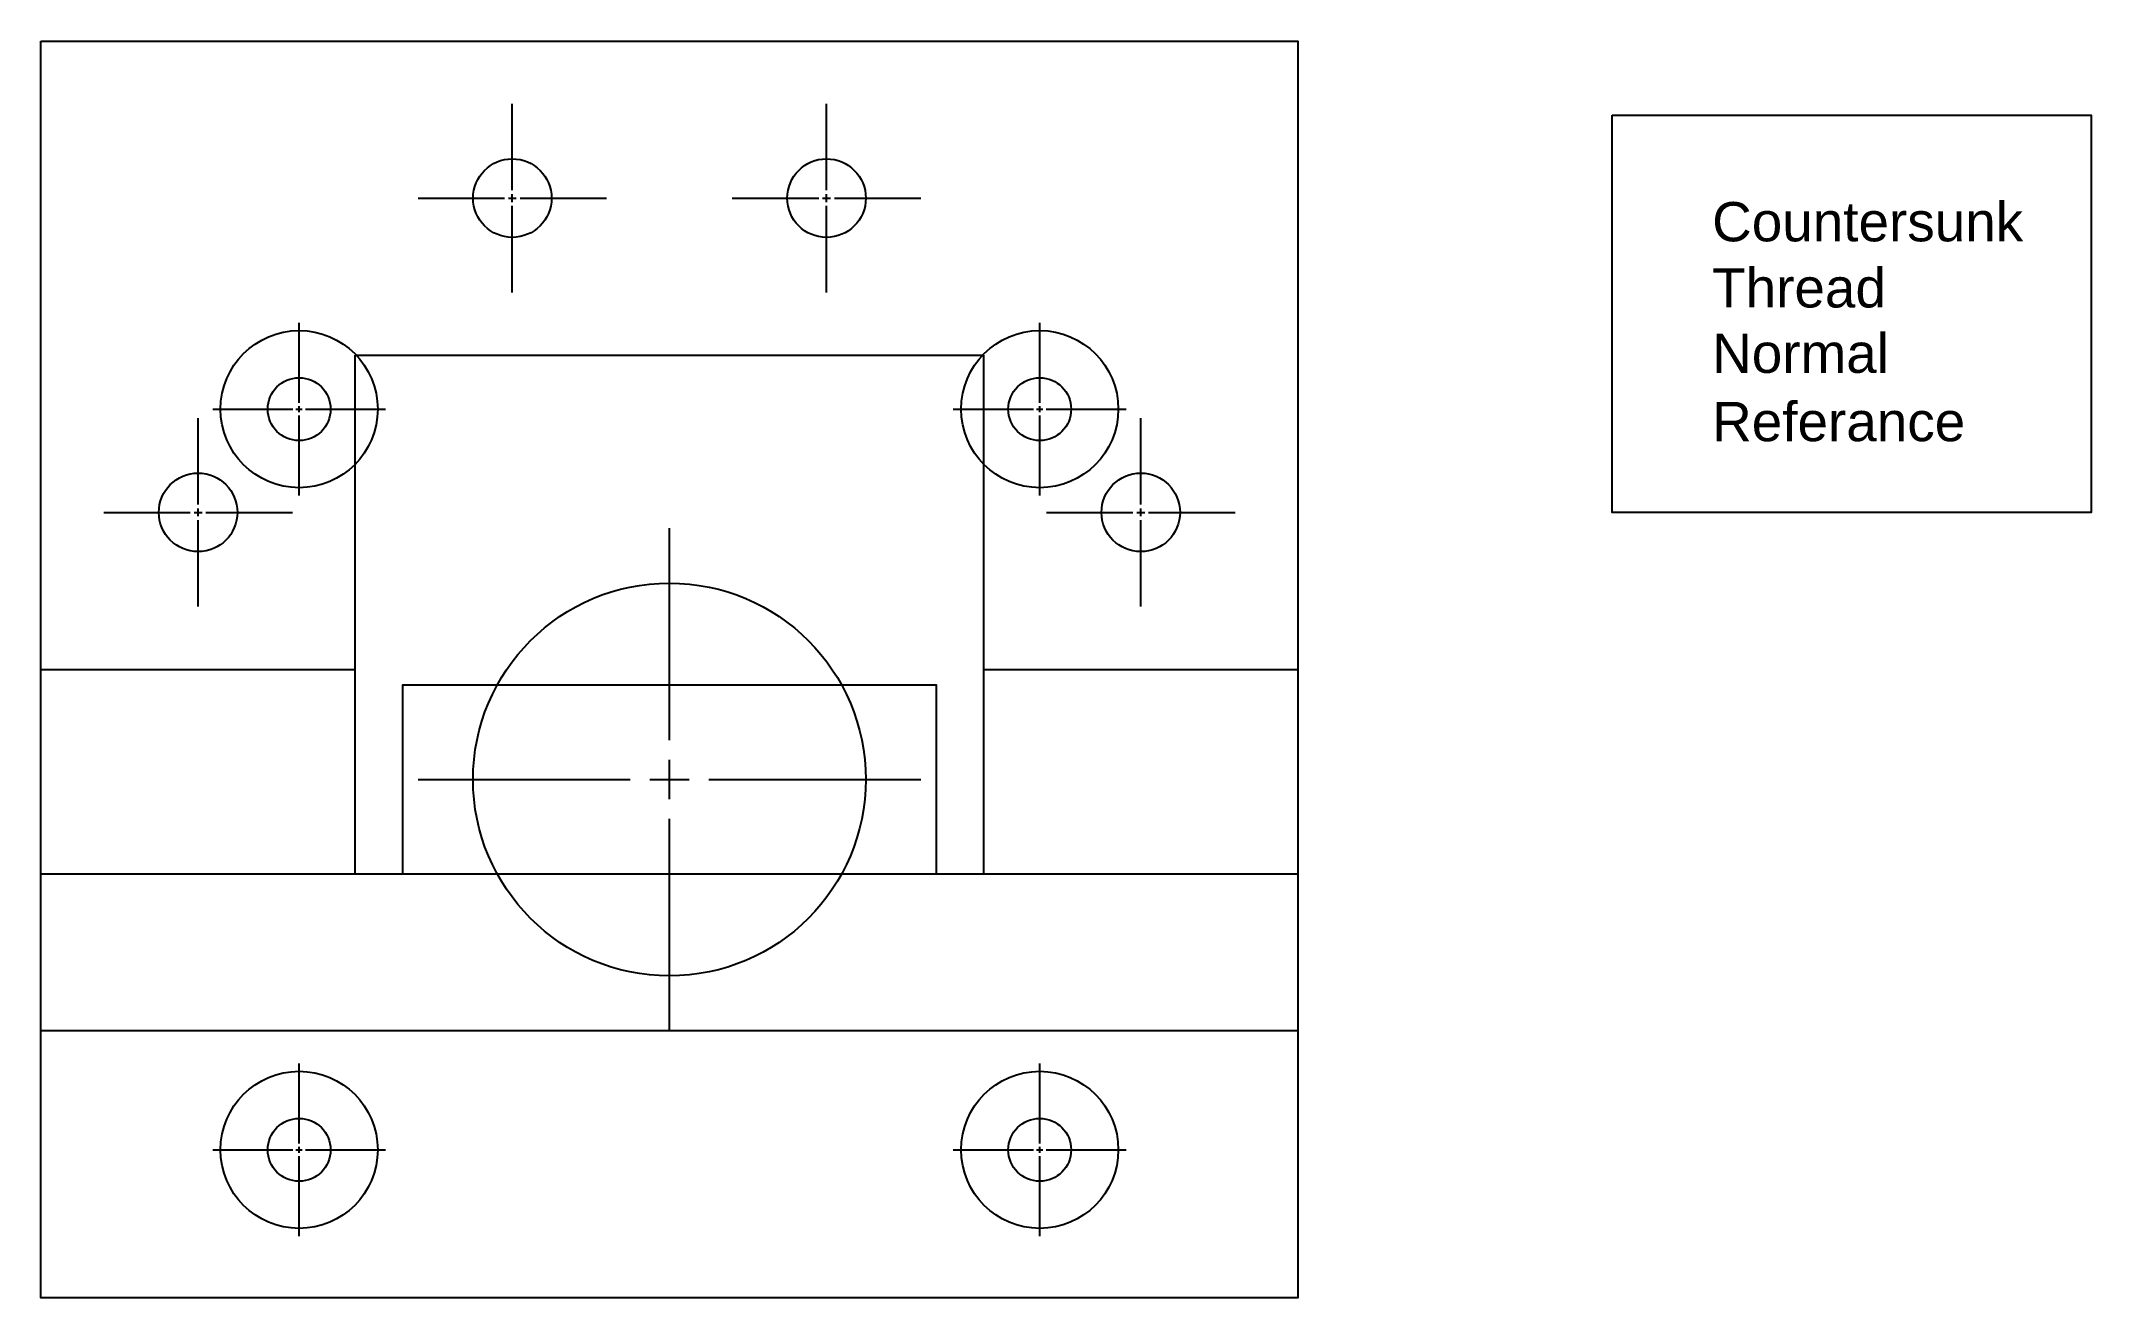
# Model space of a CAD drawing. Header units: millimetres. Extents: x 0 to 130, y 0 to 80.
import ezdxf

# ---------------------------------------------------------------- set-up
doc = ezdxf.new("R2010")
doc.units = ezdxf.units.MM
doc.linetypes.add('CENTER2', pattern=[28.575, 19.05, -3.175, 3.175, -3.175])
doc.styles.get("Standard").update_dxf_attribs({"font": 'arial.ttf'})

# ---------------------------------------------------------------- blocks, each defined once
blk = doc.blocks.new('*U3')
at = {"color": 0, "linetype": 'CENTER2', "transparency": 16777216}
for p, q in [((0, 0.5), (0, 6)), ((-6, 0), (-0.5, 0)), ((0.5, 0), (6, 0)), ((0, -6), (0, -0.5))]:
    blk.add_line(p, q, dxfattribs=at)
at = {"color": 0, "linetype": 'Continuous', "transparency": 16777216}
for p, q in [((-0.25, 0), (0.25, 0)), ((0, -0.25), (0, 0.25))]:
    blk.add_line(p, q, dxfattribs=at)
blk = doc.blocks.new('*U4')
at = {"color": 0, "linetype": 'CENTER2', "transparency": 16777216}
for p, q in [((0, 0.4), (0, 5.5)), ((-5.5, 0), (-0.4, 0)), ((0.4, 0), (5.5, 0)), ((0, -5.5), (0, -0.4))]:
    blk.add_line(p, q, dxfattribs=at)
at = {"color": 0, "linetype": 'Continuous', "transparency": 16777216}
for p, q in [((-0.2, 0), (0.2, 0)), ((0, -0.2), (0, 0.2))]:
    blk.add_line(p, q, dxfattribs=at)
blk = doc.blocks.new('*U5')
at = {"color": 0, "linetype": 'CENTER2', "transparency": 16777216}
for p, q in [((0, 0.5), (0, 6)), ((-6, 0), (-0.5, 0)), ((0.5, 0), (6, 0)), ((0, -6), (0, -0.5))]:
    blk.add_line(p, q, dxfattribs=at)
at = {"color": 0, "linetype": 'Continuous', "transparency": 16777216}
for p, q in [((-0.25, 0), (0.25, 0)), ((0, -0.25), (0, 0.25))]:
    blk.add_line(p, q, dxfattribs=at)
blk = doc.blocks.new('*U6')
at = {"color": 0, "linetype": 'CENTER2', "transparency": 16777216}
for p, q in [((0, 0.4), (0, 5.5)), ((-5.5, 0), (-0.4, 0)), ((0.4, 0), (5.5, 0)), ((0, -5.5), (0, -0.4))]:
    blk.add_line(p, q, dxfattribs=at)
at = {"color": 0, "linetype": 'Continuous', "transparency": 16777216}
for p, q in [((-0.2, 0), (0.2, 0)), ((0, -0.2), (0, 0.2))]:
    blk.add_line(p, q, dxfattribs=at)
blk = doc.blocks.new('*U7')
at = {"color": 0, "linetype": 'CENTER2', "transparency": 16777216}
for p, q in [((0, 0.4), (0, 5.5)), ((-5.5, 0), (-0.4, 0)), ((0.4, 0), (5.5, 0)), ((0, -5.5), (0, -0.4))]:
    blk.add_line(p, q, dxfattribs=at)
at = {"color": 0, "linetype": 'Continuous', "transparency": 16777216}
for p, q in [((-0.2, 0), (0.2, 0)), ((0, -0.2), (0, 0.2))]:
    blk.add_line(p, q, dxfattribs=at)
blk = doc.blocks.new('*U8')
at = {"color": 0, "linetype": 'CENTER2', "transparency": 16777216}
for p, q in [((0, 2.5), (0, 16)), ((-16, 0), (-2.5, 0)), ((2.5, 0), (16, 0)), ((0, -16), (0, -2.5))]:
    blk.add_line(p, q, dxfattribs=at)
at = {"color": 0, "linetype": 'Continuous', "transparency": 16777216}
for p, q in [((-1.25, 0), (1.25, 0)), ((0, -1.25), (0, 1.25))]:
    blk.add_line(p, q, dxfattribs=at)
blk = doc.blocks.new('*U9')
at = {"color": 0, "linetype": 'CENTER2', "transparency": 16777216}
for p, q in [((0, 0.5), (0, 6)), ((-6, 0), (-0.5, 0)), ((0.5, 0), (6, 0)), ((0, -6), (0, -0.5))]:
    blk.add_line(p, q, dxfattribs=at)
at = {"color": 0, "linetype": 'Continuous', "transparency": 16777216}
for p, q in [((-0.25, 0), (0.25, 0)), ((0, -0.25), (0, 0.25))]:
    blk.add_line(p, q, dxfattribs=at)
blk = doc.blocks.new('*U10')
at = {"color": 0, "linetype": 'CENTER2', "transparency": 16777216}
for p, q in [((0, 0.4), (0, 5.5)), ((-5.5, 0), (-0.4, 0)), ((0.4, 0), (5.5, 0)), ((0, -5.5), (0, -0.4))]:
    blk.add_line(p, q, dxfattribs=at)
at = {"color": 0, "linetype": 'Continuous', "transparency": 16777216}
for p, q in [((-0.2, 0), (0.2, 0)), ((0, -0.2), (0, 0.2))]:
    blk.add_line(p, q, dxfattribs=at)
blk = doc.blocks.new('*U11')
at = {"color": 0, "linetype": 'CENTER2', "transparency": 16777216}
for p, q in [((0, 0.5), (0, 6)), ((-6, 0), (-0.5, 0)), ((0.5, 0), (6, 0)), ((0, -6), (0, -0.5))]:
    blk.add_line(p, q, dxfattribs=at)
at = {"color": 0, "linetype": 'Continuous', "transparency": 16777216}
for p, q in [((-0.25, 0), (0.25, 0)), ((0, -0.25), (0, 0.25))]:
    blk.add_line(p, q, dxfattribs=at)

msp = doc.modelspace()

# ---------------------------------------------------------------- linework, layer by layer
at = {"color": 114, "true_color": 0x139b48}
for p, q in [((20, 40), (20, 60)), ((20, 60), (60, 60)), ((60, 60), (60, 40)), ((0, 40), (20, 40)), ((20, 27), (20, 40)), ((60, 40), (80, 40)), ((60, 40), (60, 27))]:
    msp.add_line(p, q, dxfattribs=at)
for points in [[(0, 80), (80, 80), (80, 0), (0, 0)], [(100, 75.28), (130.49, 75.28), (130.49, 50), (100, 50)]]:
    msp.add_lwpolyline(points, close=True)
for points in [[(23, 27), (57, 27), (57, 39), (23, 39)], [(0, 27), (80, 27), (80, 17), (0, 17)]]:
    msp.add_lwpolyline(points, close=True, dxfattribs=at)
for centre, radius in [((30, 70), 2.5), ((50, 70), 2.5), ((40, 33), 12.5)]:
    msp.add_circle(centre, radius)
for centre in [(16.43, 56.57), (63.57, 56.57), (16.43, 9.43), (63.57, 9.43)]:
    msp.add_circle(centre, 5, dxfattribs=at)
at = {"color": 2, "true_color": 0xf1eb1f}
for centre in [(16.43, 56.57), (63.57, 56.57), (16.43, 9.43), (63.57, 9.43)]:
    msp.add_circle(centre, 2, dxfattribs=at)
at = {"color": 240, "true_color": 0xed1f24}
for centre in [(10, 50), (70, 50)]:
    msp.add_circle(centre, 2.5, dxfattribs=at)

# ---------------------------------------------------------------- block references
at = {"linetype": 'CENTER2'}
for name, p in [('*U3', (30, 70)), ('*U11', (50, 70)), ('*U8', (40, 33))]:
    msp.add_blockref(name, p, dxfattribs=at)
at = {"color": 2, "linetype": 'CENTER2'}
for name, p in [('*U4', (16.43, 56.57)), ('*U10', (63.57, 56.57)), ('*U6', (16.43, 9.43)), ('*U7', (63.57, 9.43))]:
    msp.add_blockref(name, p, dxfattribs=at)
at = {"color": 1, "linetype": 'CENTER2'}
for name, p in [('*U5', (10, 50)), ('*U9', (70, 50))]:
    msp.add_blockref(name, p, dxfattribs=at)

# ---------------------------------------------------------------- texts
at = {"color": 242, "true_color": 0xcd2027, "insert": (106.37, 69.75), "char_height": 2.5, "attachment_point": 1}
msp.add_mtext_dynamic_manual_height_columns('Countersunk', width=37.5204, gutter_width=12.5, heights=[0], dxfattribs=at)
at = {"color": 61, "true_color": 0xe5e878, "insert": (106.37, 65.54), "char_height": 2.5, "attachment_point": 1}
msp.add_mtext_dynamic_manual_height_columns('Thread', width=30.3178, gutter_width=12.5, heights=[0], dxfattribs=at)
at = {"insert": (106.37, 61.38), "char_height": 2.5, "attachment_point": 1}
msp.add_mtext_dynamic_manual_height_columns('Normal', width=23.7839, gutter_width=12.5, heights=[0], dxfattribs=at)
at = {"color": 114, "true_color": 0x139b48, "insert": (106.37, 57.03), "char_height": 2.5, "attachment_point": 1}
msp.add_mtext_dynamic_manual_height_columns('Referance', width=33.6665, gutter_width=12.5, heights=[0], dxfattribs=at)

doc.saveas('drawing.dxf')
